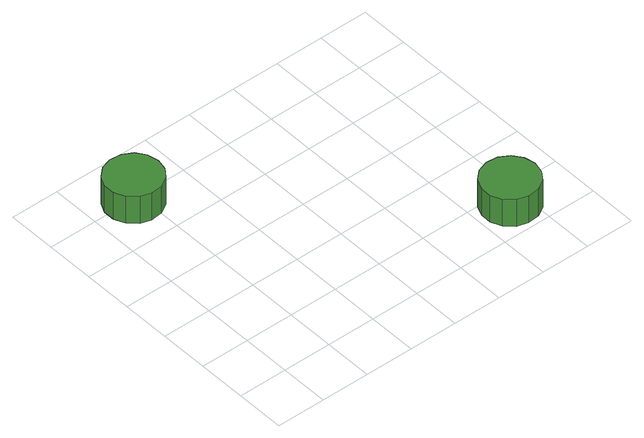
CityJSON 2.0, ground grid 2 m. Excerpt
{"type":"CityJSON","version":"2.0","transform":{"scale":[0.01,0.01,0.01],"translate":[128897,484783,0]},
"CityObjects":{
"tree1":{"type":"SolitaryVegetationObject","attributes":{"function":"something"},"geometry":[{"type":"MultiSurface","lod":"1","boundaries":[[[0,1,2,3,4,5,6,7,8,9,10,11,12,13,14]],[[15,16,17,18,19,20,21,22,23,24,25,26,27,28,29]],[[0,29,28,1]],[[1,28,27,2]],[[2,27,26,3]],[[3,26,25,4]],[[4,25,24,5]],[[5,24,23,6]],[[6,23,22,7]],[[7,22,21,8]],[[8,21,20,9]],[[9,20,19,10]],[[10,19,18,11]],[[11,18,17,12]],[[12,17,16,13]],[[13,16,15,14]],[[14,15,29,0]]]}]},
"tree2":{"type":"SolitaryVegetationObject","attributes":{"function":"something"},"geometry":[{"type":"MultiSurface","lod":"1","boundaries":[[[30,31,32,33,34,35,36,37,38,39,40,41,42,43,44]],[[45,46,47,48,49,50,51,52,53,54,55,56,57,58,59]],[[30,59,58,31]],[[31,58,57,32]],[[32,57,56,33]],[[33,56,55,34]],[[34,55,54,35]],[[35,54,53,36]],[[36,53,52,37]],[[37,52,51,38]],[[38,51,50,39]],[[39,50,49,40]],[[40,49,48,41]],[[41,48,47,42]],[[42,47,46,43]],[[43,46,45,44]],[[44,45,59,30]]]}]}
},
"vertices":[
[275,986,174],[265,1032,174],[238,1070,174],[197,1093,174],[150,1098,174],[106,1084,174],[71,1052,174],[52,1010,174],[52,963,174],[71,920,174],[106,888,174],[150,874,174],[197,879,174],[238,902,174],[265,940,174],[265,940,49],[238,902,49],[197,879,49],[150,874,49],[106,888,49],[71,920,49],[52,963,49],[52,1010,49],[71,1052,49],[106,1084,49],[150,1098,49],[197,1093,49],[238,1070,49],[265,1032,49],[275,986,49],
[1252,135,168],[1242,181,168],[1214,219,168],[1174,243,168],[1127,248,168],[1082,233,168],[1047,202,168],[1028,159,168],[1028,112,168],[1047,69,168],[1082,37,168],[1127,23,168],[1174,28,168],[1214,51,168],[1242,89,168],[1242,89,43],[1214,51,43],[1174,28,43],[1127,23,43],[1082,37,43],[1047,69,43],[1028,112,43],[1028,159,43],[1047,202,43],[1082,233,43],[1127,248,43],[1174,243,43],[1214,219,43],[1242,181,43],[1252,135,43]
]}
